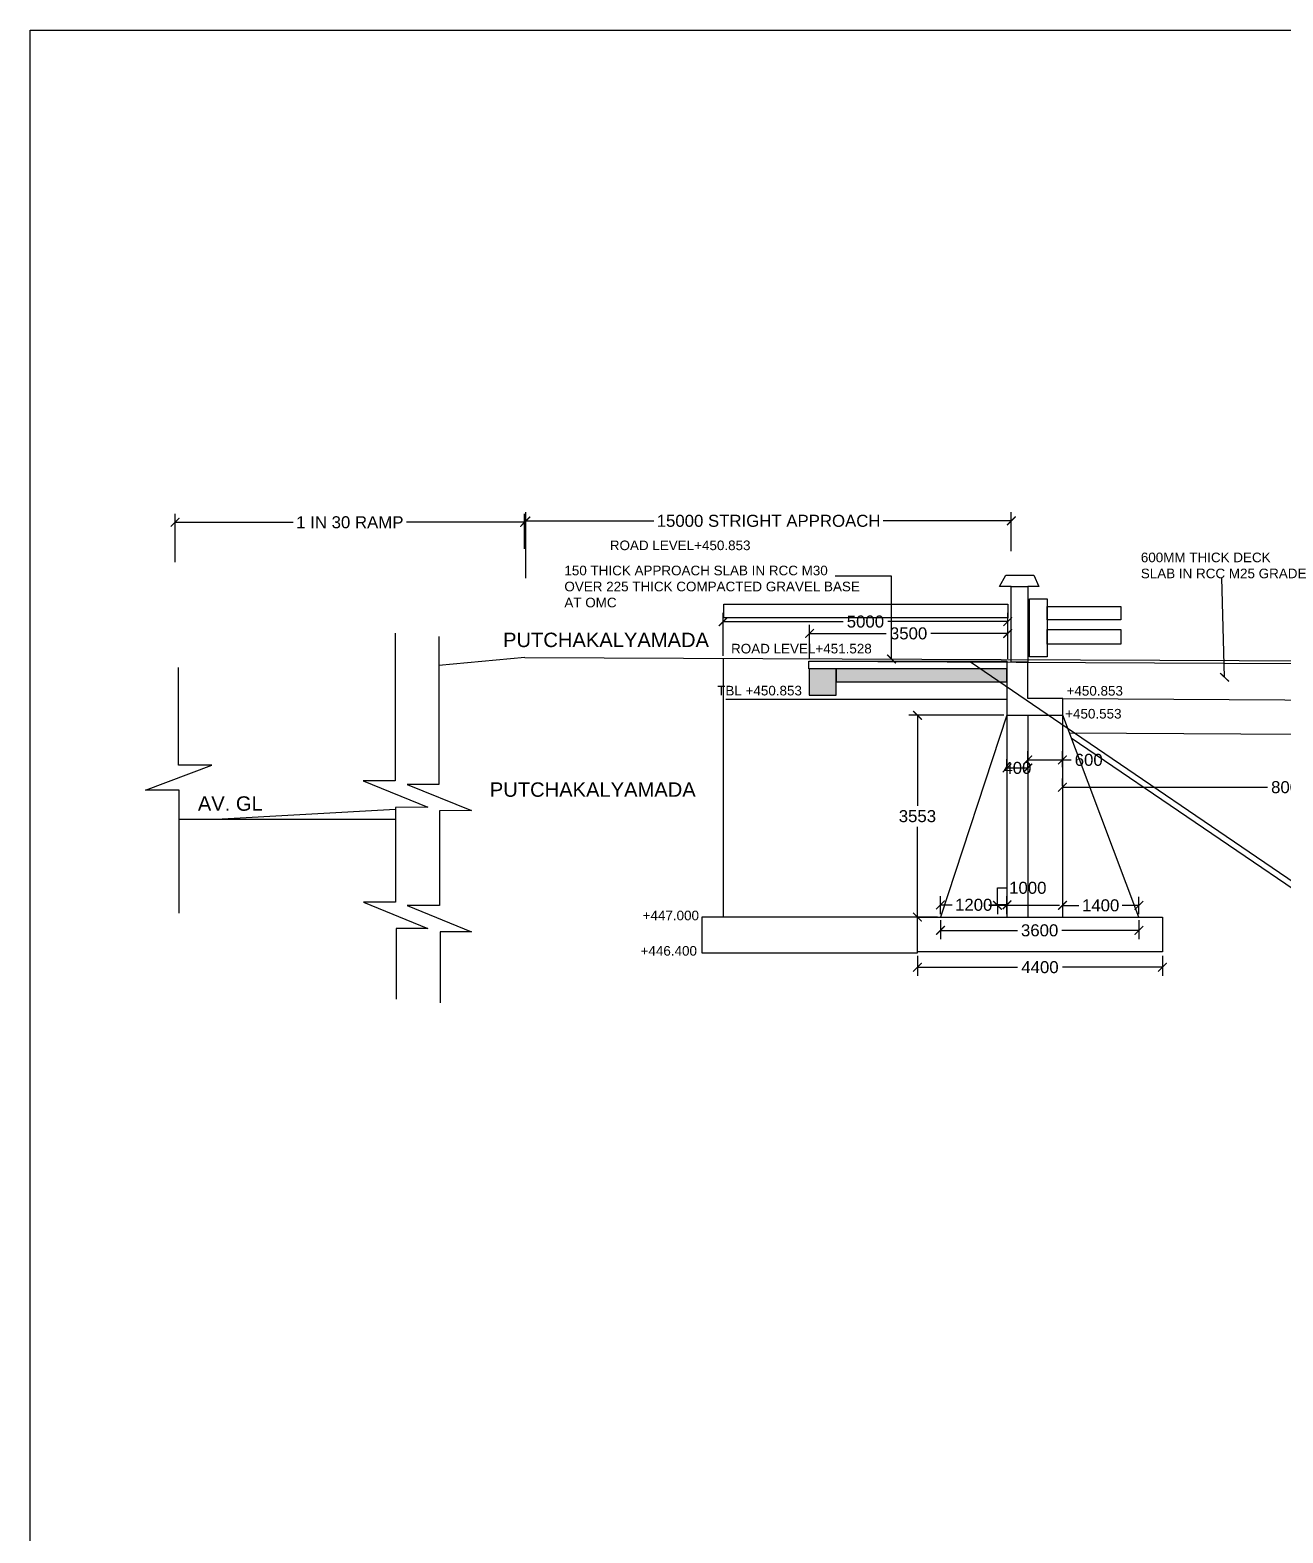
# Model space of a CAD drawing. Header units: inches. Extents: x 325 to 11487, y 381 to 10656.
# Drawn here: x 325.49 to 351.56, y 493.79 to 525.06 of the extents above; entities that cross this region are included whole.
import ezdxf

# ---------------------------------------------------------------- set-up
doc = ezdxf.new("R2010")
doc.units = ezdxf.units.IN
doc.header["$MEASUREMENT"] = 0
doc.linetypes.add('HIDDEN', pattern=[9.525, 6.35, -3.175])
doc.layers.add('DIMENSION', color=255, linetype='Continuous')
doc.layers.add('DRAWING', color=7, linetype='Continuous')
doc.styles.get("Standard").update_dxf_attribs({"font": 'arial.ttf'})
doc.dimstyles.new('dig', dxfattribs={"dimtxt": 0.3125, "dimasz": 0.18, "dimexe": 0.18, "dimexo": 0.0625, "dimgap": 0.09, "dimtad": 0, "dimtih": 1, "dimtoh": 1, "dimdec": 4, "dimzin": 0, "dimdsep": 46, "dimtxsty": 'Standard', "dimblk": 'ARCHTICK', "dimcen": 0.09, "dimadec": 0, "dimazin": 0, "dimtfac": 1, "dimtdec": 4, "dimtofl": 0, "dimtmove": 0, "dimatfit": 3, "dimldrblk": 'ARCHTICK', "dimfxl": 1, "dimtolj": 1, "dimtzin": 0, "dimarcsym": 0})

# ---------------------------------------------------------------- blocks, each defined once
blk = doc.blocks.new('_ArchTick')
at = {"color": 0, "linetype": 'ByBlock', "const_width": 0.15}
blk.add_lwpolyline([(-0.5, -0.5), (0.5, 0.5)], dxfattribs=at)
blk = doc.blocks.new('*D10')
at = {"layer": 'Defpoints', "color": 0, "linetype": 'HIDDEN', "transparency": 16777216}
for p in [(344.437, 506.601), (345.822, 506.857), (345.822, 506.601)]:
    blk.add_point(p, dxfattribs=at)
at = {"layer": 'DIMENSION', "color": 0, "linetype": 'HIDDEN', "lineweight": -2, "transparency": 16777216}
for p, q in [((344.437, 506.664), (344.437, 507.037)), ((345.822, 506.664), (345.822, 507.037)), ((344.437, 506.857), (344.678, 506.857)), ((345.822, 506.857), (345.58, 506.857))]:
    blk.add_line(p, q, dxfattribs=at)
at = {"layer": 'DIMENSION', "color": 0, "linetype": 'HIDDEN', "lineweight": -2, "transparency": 16777216, "xscale": 0.18, "yscale": 0.18, "zscale": 0.18, "rotation": 180}
blk.add_blockref('_ArchTick', (344.437, 506.857), dxfattribs=at)
at = {"layer": 'DIMENSION', "color": 0, "linetype": 'HIDDEN', "lineweight": -2, "transparency": 16777216, "xscale": 0.18, "yscale": 0.18, "zscale": 0.18}
blk.add_blockref('_ArchTick', (345.822, 506.857), dxfattribs=at)
at = {"layer": 'DIMENSION', "color": 0, "linetype": 'HIDDEN', "transparency": 16777216, "insert": (345.129, 506.857), "char_height": 0.25, "attachment_point": 5}
blk.add_mtext('\\A1;1200', dxfattribs=at)
blk = doc.blocks.new('*D11')
at = {"layer": 'Defpoints', "color": 0, "linetype": 'HIDDEN', "transparency": 16777216}
for p in [(346.976, 506.85), (348.566, 506.845), (348.566, 506.601)]:
    blk.add_point(p, dxfattribs=at)
at = {"layer": 'DIMENSION', "color": 0, "linetype": 'HIDDEN', "lineweight": -2, "transparency": 16777216}
for p, q in [((348.566, 506.664), (348.566, 507.025)), ((346.976, 506.845), (347.32, 506.845)), ((346.976, 506.788), (346.976, 506.665)), ((348.566, 506.845), (348.222, 506.845))]:
    blk.add_line(p, q, dxfattribs=at)
at = {"layer": 'DIMENSION', "color": 0, "linetype": 'HIDDEN', "lineweight": -2, "transparency": 16777216, "xscale": 0.18, "yscale": 0.18, "zscale": 0.18, "rotation": 180}
blk.add_blockref('_ArchTick', (346.976, 506.845), dxfattribs=at)
at = {"layer": 'DIMENSION', "color": 0, "linetype": 'HIDDEN', "lineweight": -2, "transparency": 16777216, "xscale": 0.18, "yscale": 0.18, "zscale": 0.18}
blk.add_blockref('_ArchTick', (348.566, 506.845), dxfattribs=at)
at = {"layer": 'DIMENSION', "color": 0, "linetype": 'HIDDEN', "transparency": 16777216, "insert": (347.771, 506.845), "char_height": 0.25, "attachment_point": 5}
blk.add_mtext('\\A1;1400', dxfattribs=at)
blk = doc.blocks.new('*D12')
at = {"layer": 'Defpoints', "color": 0, "linetype": 'HIDDEN', "transparency": 16777216}
for p in [(345.822, 509.645), (346.255, 509.705), (346.255, 509.645)]:
    blk.add_point(p, dxfattribs=at)
at = {"layer": 'DIMENSION', "color": 0, "linetype": 'HIDDEN', "lineweight": -2, "transparency": 16777216}
for p, q in [((345.822, 509.707), (345.822, 509.885)), ((346.255, 509.707), (346.255, 509.885)), ((345.822, 509.705), (346.255, 509.705))]:
    blk.add_line(p, q, dxfattribs=at)
at = {"layer": 'DIMENSION', "color": 0, "linetype": 'HIDDEN', "lineweight": -2, "transparency": 16777216, "xscale": 0.18, "yscale": 0.18, "zscale": 0.18, "rotation": 180}
blk.add_blockref('_ArchTick', (345.822, 509.705), dxfattribs=at)
at = {"layer": 'DIMENSION', "color": 0, "linetype": 'HIDDEN', "lineweight": -2, "transparency": 16777216, "xscale": 0.18, "yscale": 0.18, "zscale": 0.18}
blk.add_blockref('_ArchTick', (346.255, 509.705), dxfattribs=at)
at = {"layer": 'DIMENSION', "color": 0, "linetype": 'HIDDEN', "transparency": 16777216, "insert": (346.038, 509.705), "char_height": 0.25, "attachment_point": 5}
blk.add_mtext('\\A1;400', dxfattribs=at)
blk = doc.blocks.new('*D13')
at = {"layer": 'Defpoints', "color": 0, "linetype": 'HIDDEN', "transparency": 16777216}
for p in [(346.976, 509.873), (346.255, 509.705), (346.976, 509.661)]:
    blk.add_point(p, dxfattribs=at)
at = {"layer": 'DIMENSION', "color": 0, "linetype": 'HIDDEN', "lineweight": -2, "transparency": 16777216}
for p, q in [((346.255, 509.768), (346.255, 510.053)), ((346.976, 509.724), (346.976, 510.053)), ((346.255, 509.873), (346.976, 509.873)), ((346.976, 509.873), (347.156, 509.873))]:
    blk.add_line(p, q, dxfattribs=at)
at = {"layer": 'DIMENSION', "color": 0, "linetype": 'HIDDEN', "lineweight": -2, "transparency": 16777216, "xscale": 0.18, "yscale": 0.18, "zscale": 0.18, "rotation": 180}
blk.add_blockref('_ArchTick', (346.255, 509.873), dxfattribs=at)
at = {"layer": 'DIMENSION', "color": 0, "linetype": 'HIDDEN', "lineweight": -2, "transparency": 16777216, "xscale": 0.18, "yscale": 0.18, "zscale": 0.18}
blk.add_blockref('_ArchTick', (346.976, 509.873), dxfattribs=at)
at = {"layer": 'DIMENSION', "color": 0, "linetype": 'HIDDEN', "transparency": 16777216, "insert": (347.522, 509.873), "char_height": 0.25, "attachment_point": 5}
blk.add_mtext('\\A1;600', dxfattribs=at)
blk = doc.blocks.new('*D9')
at = {"layer": 'Defpoints', "color": 0, "linetype": 'HIDDEN', "transparency": 16777216}
for p in [(344.437, 506.601), (348.566, 506.601), (348.566, 506.325)]:
    blk.add_point(p, dxfattribs=at)
at = {"layer": 'DIMENSION', "color": 0, "linetype": 'HIDDEN', "lineweight": -2, "transparency": 16777216}
for p, q in [((344.437, 506.539), (344.437, 506.145)), ((344.437, 506.325), (346.039, 506.325)), ((348.566, 506.325), (346.964, 506.325)), ((348.566, 506.539), (348.566, 506.145))]:
    blk.add_line(p, q, dxfattribs=at)
at = {"layer": 'DIMENSION', "color": 0, "linetype": 'HIDDEN', "lineweight": -2, "transparency": 16777216, "xscale": 0.18, "yscale": 0.18, "zscale": 0.18, "rotation": 180}
blk.add_blockref('_ArchTick', (344.437, 506.325), dxfattribs=at)
at = {"layer": 'DIMENSION', "color": 0, "linetype": 'HIDDEN', "lineweight": -2, "transparency": 16777216, "xscale": 0.18, "yscale": 0.18, "zscale": 0.18}
blk.add_blockref('_ArchTick', (348.566, 506.325), dxfattribs=at)
at = {"layer": 'DIMENSION', "color": 0, "linetype": 'HIDDEN', "transparency": 16777216, "insert": (346.501, 506.325), "char_height": 0.25, "attachment_point": 5}
blk.add_mtext('\\A1;3600', dxfattribs=at)
blk = doc.blocks.new('*D46')
at = {"layer": 'Defpoints', "color": 0, "linetype": 'HIDDEN', "transparency": 16777216}
for p in [(345.624, 506.845), (345.822, 506.85), (346.976, 506.845)]:
    blk.add_point(p, dxfattribs=at)
at = {"layer": 'DIMENSION', "color": 0, "linetype": 'HIDDEN', "lineweight": -2, "transparency": 16777216}
for p, q in [((345.624, 506.85), (345.624, 507.21)), ((345.624, 507.21), (345.804, 507.21)), ((345.759, 506.85), (345.444, 506.85)), ((346.913, 506.845), (345.444, 506.845)), ((345.624, 506.845), (345.624, 506.665))]:
    blk.add_line(p, q, dxfattribs=at)
at = {"layer": 'DIMENSION', "color": 0, "linetype": 'HIDDEN', "lineweight": -2, "transparency": 16777216, "xscale": 0.18, "yscale": 0.18, "zscale": 0.18}
for p, rotation in [((345.624, 506.85), 270), ((345.624, 506.845), 90)]:
    blk.add_blockref('_ArchTick', p, dxfattribs=dict(at, rotation=rotation))
at = {"layer": 'DIMENSION', "color": 0, "linetype": 'HIDDEN', "transparency": 16777216, "insert": (346.255, 507.21), "char_height": 0.25, "attachment_point": 5}
blk.add_mtext('\\A1;1000', dxfattribs=at)
blk = doc.blocks.new('*D56')
at = {"layer": 'Defpoints', "color": 0, "linetype": 'HIDDEN', "transparency": 16777216}
for p in [(346.976, 509.304), (346.976, 509.261), (356.436, 509.261)]:
    blk.add_point(p, dxfattribs=at)
at = {"layer": 'DIMENSION', "color": 0, "linetype": 'HIDDEN', "lineweight": -2, "transparency": 16777216}
for p, q in [((346.976, 509.324), (346.976, 509.484)), ((356.436, 509.324), (356.436, 509.484)), ((346.976, 509.304), (351.243, 509.304)), ((356.436, 509.304), (352.169, 509.304))]:
    blk.add_line(p, q, dxfattribs=at)
at = {"layer": 'DIMENSION', "color": 0, "linetype": 'HIDDEN', "lineweight": -2, "transparency": 16777216, "xscale": 0.18, "yscale": 0.18, "zscale": 0.18, "rotation": 180}
blk.add_blockref('_ArchTick', (346.976, 509.304), dxfattribs=at)
at = {"layer": 'DIMENSION', "color": 0, "linetype": 'HIDDEN', "lineweight": -2, "transparency": 16777216, "xscale": 0.18, "yscale": 0.18, "zscale": 0.18}
blk.add_blockref('_ArchTick', (356.436, 509.304), dxfattribs=at)
at = {"layer": 'DIMENSION', "color": 0, "linetype": 'HIDDEN', "transparency": 16777216, "insert": (351.706, 509.304), "char_height": 0.25, "attachment_point": 5}
blk.add_mtext('\\A1;8000', dxfattribs=at)
blk = doc.blocks.new('*D64')
at = {"layer": 'Defpoints', "color": 0, "linetype": 'HIDDEN', "transparency": 16777216}
for p in [(345.836, 512.504), (341.712, 511.916), (345.836, 511.916)]:
    blk.add_point(p, dxfattribs=at)
at = {"layer": 'DIMENSION', "color": 0, "linetype": 'HIDDEN', "lineweight": -2, "transparency": 16777216}
for p, q in [((341.712, 511.978), (341.712, 512.684)), ((345.836, 511.978), (345.836, 512.684)), ((341.712, 512.504), (343.311, 512.504)), ((345.836, 512.504), (344.237, 512.504))]:
    blk.add_line(p, q, dxfattribs=at)
at = {"layer": 'DIMENSION', "color": 0, "linetype": 'HIDDEN', "lineweight": -2, "transparency": 16777216, "xscale": 0.18, "yscale": 0.18, "zscale": 0.18, "rotation": 180}
blk.add_blockref('_ArchTick', (341.712, 512.504), dxfattribs=at)
at = {"layer": 'DIMENSION', "color": 0, "linetype": 'HIDDEN', "lineweight": -2, "transparency": 16777216, "xscale": 0.18, "yscale": 0.18, "zscale": 0.18}
blk.add_blockref('_ArchTick', (345.836, 512.504), dxfattribs=at)
at = {"layer": 'DIMENSION', "color": 0, "linetype": 'HIDDEN', "transparency": 16777216, "insert": (343.774, 512.504), "char_height": 0.25, "attachment_point": 5}
blk.add_mtext('\\A1;3500', dxfattribs=at)
blk = doc.blocks.new('*D65')
at = {"layer": 'Defpoints', "color": 0, "linetype": 'HIDDEN', "transparency": 16777216}
for p in [(345.836, 512.75), (339.916, 511.975), (345.836, 511.916)]:
    blk.add_point(p, dxfattribs=at)
at = {"layer": 'DIMENSION', "color": 0, "linetype": 'HIDDEN', "lineweight": -2, "transparency": 16777216}
for p, q in [((339.916, 512.037), (339.916, 512.93)), ((345.836, 511.978), (345.836, 512.93)), ((339.916, 512.75), (342.413, 512.75)), ((345.836, 512.75), (343.339, 512.75))]:
    blk.add_line(p, q, dxfattribs=at)
at = {"layer": 'DIMENSION', "color": 0, "linetype": 'HIDDEN', "lineweight": -2, "transparency": 16777216, "xscale": 0.18, "yscale": 0.18, "zscale": 0.18, "rotation": 180}
blk.add_blockref('_ArchTick', (339.916, 512.75), dxfattribs=at)
at = {"layer": 'DIMENSION', "color": 0, "linetype": 'HIDDEN', "lineweight": -2, "transparency": 16777216, "xscale": 0.18, "yscale": 0.18, "zscale": 0.18}
blk.add_blockref('_ArchTick', (345.836, 512.75), dxfattribs=at)
at = {"layer": 'DIMENSION', "color": 0, "linetype": 'HIDDEN', "transparency": 16777216, "insert": (342.876, 512.75), "char_height": 0.25, "attachment_point": 5}
blk.add_mtext('\\A1;5000', dxfattribs=at)
blk = doc.blocks.new('*D66')
at = {"layer": 'Defpoints', "color": 0, "linetype": 'HIDDEN', "transparency": 16777216}
for p in [(345.822, 510.801), (343.958, 506.601), (344.437, 506.601)]:
    blk.add_point(p, dxfattribs=at)
at = {"layer": 'DIMENSION', "color": 0, "linetype": 'HIDDEN', "lineweight": -2, "transparency": 16777216}
for p, q in [((345.759, 510.801), (343.778, 510.801)), ((343.958, 510.801), (343.958, 508.919)), ((343.958, 506.601), (343.958, 508.483)), ((344.374, 506.601), (343.778, 506.601))]:
    blk.add_line(p, q, dxfattribs=at)
at = {"layer": 'DIMENSION', "color": 0, "linetype": 'HIDDEN', "lineweight": -2, "transparency": 16777216, "xscale": 0.18, "yscale": 0.18, "zscale": 0.18}
for p, rotation in [((343.958, 510.801), 90), ((343.958, 506.601), 270)]:
    blk.add_blockref('_ArchTick', p, dxfattribs=dict(at, rotation=rotation))
at = {"layer": 'DIMENSION', "color": 0, "linetype": 'HIDDEN', "transparency": 16777216, "insert": (343.958, 508.701), "char_height": 0.25, "attachment_point": 5}
blk.add_mtext('\\A1;3553', dxfattribs=at)
blk = doc.blocks.new('*D67')
at = {"layer": 'Defpoints', "color": 0, "linetype": 'HIDDEN', "transparency": 16777216}
for p in [(335.811, 514.846), (345.911, 514.155), (335.811, 513.589)]:
    blk.add_point(p, dxfattribs=at)
at = {"layer": 'DIMENSION', "color": 0, "linetype": 'HIDDEN', "lineweight": -2, "transparency": 16777216}
for p, q in [((335.811, 513.651), (335.811, 515.026)), ((335.811, 514.846), (338.475, 514.846)), ((345.911, 514.846), (343.247, 514.846)), ((345.911, 514.218), (345.911, 515.026))]:
    blk.add_line(p, q, dxfattribs=at)
at = {"layer": 'DIMENSION', "color": 0, "linetype": 'HIDDEN', "lineweight": -2, "transparency": 16777216, "xscale": 0.18, "yscale": 0.18, "zscale": 0.18, "rotation": 180}
blk.add_blockref('_ArchTick', (335.811, 514.846), dxfattribs=at)
at = {"layer": 'DIMENSION', "color": 0, "linetype": 'HIDDEN', "lineweight": -2, "transparency": 16777216, "xscale": 0.18, "yscale": 0.18, "zscale": 0.18}
blk.add_blockref('_ArchTick', (345.911, 514.846), dxfattribs=at)
at = {"layer": 'DIMENSION', "color": 0, "linetype": 'HIDDEN', "transparency": 16777216, "insert": (340.861, 514.846), "char_height": 0.25, "attachment_point": 5}
blk.add_mtext('\\A1;15000 STRIGHT APPROACH', dxfattribs=at)
blk = doc.blocks.new('*D70')
at = {"layer": 'Defpoints', "color": 0, "linetype": 'HIDDEN', "transparency": 16777216}
for p in [(328.51, 514.816), (335.784, 514.201), (328.51, 513.923)]:
    blk.add_point(p, dxfattribs=at)
at = {"layer": 'DIMENSION', "color": 0, "linetype": 'HIDDEN', "lineweight": -2, "transparency": 16777216}
for p, q in [((328.51, 513.986), (328.51, 514.996)), ((328.51, 514.816), (330.968, 514.816)), ((335.784, 514.816), (333.327, 514.816)), ((335.784, 514.264), (335.784, 514.996))]:
    blk.add_line(p, q, dxfattribs=at)
at = {"layer": 'DIMENSION', "color": 0, "linetype": 'HIDDEN', "lineweight": -2, "transparency": 16777216, "xscale": 0.18, "yscale": 0.18, "zscale": 0.18, "rotation": 180}
blk.add_blockref('_ArchTick', (328.51, 514.816), dxfattribs=at)
at = {"layer": 'DIMENSION', "color": 0, "linetype": 'HIDDEN', "lineweight": -2, "transparency": 16777216, "xscale": 0.18, "yscale": 0.18, "zscale": 0.18}
blk.add_blockref('_ArchTick', (335.784, 514.816), dxfattribs=at)
at = {"layer": 'DIMENSION', "color": 0, "linetype": 'HIDDEN', "transparency": 16777216, "insert": (332.147, 514.816), "char_height": 0.25, "attachment_point": 5}
blk.add_mtext('\\A1;1 IN 30 RAMP ', dxfattribs=at)
blk = doc.blocks.new('*D107')
at = {"layer": 'Defpoints', "color": 0, "linetype": 'HIDDEN', "transparency": 16777216}
for p in [(343.958, 505.859), (349.058, 505.859), (349.058, 505.559)]:
    blk.add_point(p, dxfattribs=at)
at = {"layer": 'DIMENSION', "color": 0, "linetype": 'HIDDEN', "lineweight": -2, "transparency": 16777216}
for p, q in [((343.958, 505.797), (343.958, 505.379)), ((349.058, 505.797), (349.058, 505.379)), ((343.958, 505.559), (346.04, 505.559)), ((349.058, 505.559), (346.976, 505.559))]:
    blk.add_line(p, q, dxfattribs=at)
at = {"layer": 'DIMENSION', "color": 0, "linetype": 'HIDDEN', "lineweight": -2, "transparency": 16777216, "xscale": 0.18, "yscale": 0.18, "zscale": 0.18, "rotation": 180}
blk.add_blockref('_ArchTick', (343.958, 505.559), dxfattribs=at)
at = {"layer": 'DIMENSION', "color": 0, "linetype": 'HIDDEN', "lineweight": -2, "transparency": 16777216, "xscale": 0.18, "yscale": 0.18, "zscale": 0.18}
blk.add_blockref('_ArchTick', (349.058, 505.559), dxfattribs=at)
at = {"layer": 'DIMENSION', "color": 0, "linetype": 'HIDDEN', "transparency": 16777216, "insert": (346.508, 505.559), "char_height": 0.25, "attachment_point": 5}
blk.add_mtext('\\A1;4400', dxfattribs=at)

msp = doc.modelspace()

# ---------------------------------------------------------------- hatches: boundary and pattern name
at = {"layer": 'DIMENSION', "linetype": 'HIDDEN'}
h = msp.add_hatch(dxfattribs=at)
h.set_pattern_fill('AR-CONC', color=256, scale=0.016612, style=0)
h.set_pattern_definition([(50, (-3558.73721, -2218.69197), (0.1191491726, -0.010424202), [0.0124587816, -0.1370465973]), (355, (-3558.7372, -2218.69197), (-0.0230489674, 0.1249519666), [0.0099670253, -0.109637278]), (100.4514, (-3558.72728, -2218.69284), (0.0961002937, 0.1145276888), [0.0105883347, -0.1164716857]), (46.1842, (-3558.7372, -2218.65874), (0.177286975, -0.0274955366), [0.0186881724, -0.205569896]), (96.6356, (-3558.72243, -2218.66103), (0.1552634466, 0.161817624), [0.0158825026, -0.1747075006]), (351.1842, (-3558.7372, -2218.65874), (0.15526332, 0.161817745), [0.014950538, -0.164455917]), (21, (-3558.72059, -2218.66705), (0.0991564611, -0.0668818776), [0.0124587816, -0.1370465973]), (326, (-3558.72059, -2218.66705), (0.0404188343, 0.1204598136), [0.0099670253, -0.109637278]), (71.4514, (-3558.71233, -2218.67262), (0.139575336, 0.0535778268), [0.0105883347, -0.1164716857]), (37.5, (-3558.737205, -2218.691967), (0.00201995975, 0.0552993575), [0, -0.1083083412, 0, -0.1112984487, 0, -0.1100525706]), (7.5, (-3558.737205, -2218.69197), (0.0437003454, 0.0655185249), [0, -0.0634567275, 0, -0.1058165848, 0, -0.0419445646]), (327.5, (-3558.77425, -2218.691967), (0.08867702843, -0.0037467496), [0, -0.0415292719, 0, -0.1295713284, 0, -0.1719311857]), (317.5, (-3558.79086, -2218.69197), (0.096877188, 0.0166291481), [0, -0.0539880535, 0, -0.0860486514, 0, -0.1220960594])])
h.paths.add_polyline_path([(345.82177, 511.76632), (342.26909, 511.76632), (342.26909, 511.49477), (345.82177, 511.49477)])
h.paths.add_polyline_path([(342.26909, 511.76632), (341.70298, 511.76632), (341.70298, 511.21888), (342.26909, 511.21888)])

# ---------------------------------------------------------------- linework, layer by layer
for p, q in [((333.0882, 512.51225), (333.0882, 509.43664)), ((334.00022, 512.43831), (334.00022, 509.3627)), ((345.82177, 511.13176), (339.97163, 511.13176)), ((345.82177, 510.80077), (345.82177, 506.60127)), ((346.25479, 510.80077), (346.25479, 506.60127)), ((346.9756, 510.80077), (346.9756, 506.60127)), ((333.0882, 509.43664), (332.42697, 509.43664)), ((332.42697, 509.43664), (333.7699, 508.89101)), ((334.00022, 509.3627), (333.33899, 509.3627)), ((333.33899, 509.3627), (334.68191, 508.81707)), ((333.7699, 508.89101), (333.09858, 508.8845)), ((333.09858, 508.8845), (333.09858, 506.91473)), ((334.68191, 508.81707), (334.01059, 508.81055)), ((334.01059, 508.81055), (334.01059, 506.84079)), ((333.09858, 506.91473), (332.42899, 506.91473)), ((332.42899, 506.91473), (333.76944, 506.36676)), ((334.01059, 506.84079), (333.34101, 506.84079)), ((333.34101, 506.84079), (334.68146, 506.29281)), ((333.76944, 506.36676), (333.11155, 506.36676)), ((333.11155, 506.36676), (333.11155, 504.89319)), ((334.68146, 506.29281), (334.02357, 506.29281)), ((334.02357, 506.29281), (334.02357, 504.81925))]:
    msp.add_line(p, q, dxfattribs=at)
for points in [[(345.91147, 513.47988), (345.66754, 513.47988), (345.79975, 513.71826), (346.38123, 513.71826), (346.48414, 513.47756), (346.25581, 513.47988)], [(339.93223, 513.11202), (345.83599, 513.11202), (345.83599, 512.8308), (339.93223, 512.8308)], [(339.93223, 512.8308), (339.93223, 513.11202), (339.93223, 513.11202)], [(335.78865, 512.00681), (334.00022, 511.83523)], [(339.91555, 511.97495), (339.91555, 506.60127)], [(345.06134, 511.91357), (347.22509, 510.4362)], [(345.82177, 511.90982), (345.82177, 510.80077), (346.9849, 510.80077), (346.9849, 511.15005), (346.25296, 511.15005), (346.25581, 511.90495)], [(328.59683, 506.68159), (328.59683, 509.24154), (327.8972, 509.24154), (329.27278, 509.76592), (328.58417, 509.76592), (328.58417, 511.79567)], [(345.82177, 510.80077), (344.4366, 506.60127), (348.56634, 506.60127), (346.9849, 510.80077)], [(329.36377, 508.64016), (333.09858, 508.84705)], [(328.59683, 508.64016), (333.09858, 508.64016)]]:
    msp.add_lwpolyline(points, dxfattribs=at)
for points in [[(345.91147, 513.47988), (346.25581, 513.47988), (346.25581, 511.90495), (345.91147, 511.90495)], [(346.28735, 513.22285), (346.65922, 513.22285), (346.65922, 512.01453), (346.28735, 512.01453)], [(346.65922, 513.06635), (348.19189, 513.06635), (348.19189, 512.78512), (346.65922, 512.78512)], [(346.65922, 512.58293), (348.19202, 512.58293), (348.19202, 512.28179), (346.65922, 512.28179)], [(341.69817, 511.93017), (345.82177, 511.93017), (345.82177, 511.76632), (341.69817, 511.76632)], [(342.26909, 511.76632), (341.70298, 511.76632), (341.70298, 511.21888), (342.26909, 511.21888)], [(345.82177, 511.76632), (342.26909, 511.76632), (342.26909, 511.49477), (345.82177, 511.49477)], [(343.95842, 506.60127), (339.47514, 506.60127), (339.47514, 505.85929), (343.95842, 505.85929)], [(343.95842, 506.60127), (349.05835, 506.60127), (349.05835, 505.87648), (343.95842, 505.87648)]]:
    msp.add_lwpolyline(points, close=True, dxfattribs=at)
at = {"layer": 'DIMENSION'}
for points in [[(335.78865, 512.00681), (383.68605, 511.80081)], [(341.69817, 511.93017), (383.42807, 511.72417)], [(346.9849, 511.15005), (378.16198, 510.96431)], [(347.12195, 510.43681), (378.02554, 510.2527)], [(347.22509, 510.4362), (355.45319, 504.83448), (369.51344, 504.83448), (377.84511, 510.25377)], [(347.15622, 510.33504), (355.41549, 504.71211), (369.54974, 504.71211), (377.91184, 510.15118)]]:
    msp.add_lwpolyline(points, dxfattribs=at)
at = {"layer": 'DRAWING', "ltscale": 0.02}
msp.add_lwpolyline([(325.49314, 525.05893), (421.55667, 525.05893), (421.55667, 455.4306), (325.49314, 455.4306)], close=True, dxfattribs=at)

# ---------------------------------------------------------------- texts
at = {"layer": 'DIMENSION', "linetype": 'HIDDEN', "attachment_point": 1}
for s, insert, char_height, width in [('ROAD LEVEL+450.853', (337.55742, 514.43721), 0.2, 2.9616403), ('600MM THICK DECK SLAB IN RCC M25 GRADE', (348.60676, 514.18583), 0.2, 3.4409757), ('150 THICK APPROACH SLAB IN RCC M30 OVER 225 THICK COMPACTED GRAVEL BASE AT OMC', (336.61205, 513.91404), 0.2, 6.1922503), ('PUTCHAKALYAMADA', (335.33573, 512.52015), 0.3, 6.2785334), ('ROAD LEVEL+451.528', (340.08047, 512.28827), 0.2, 2.9616403), ('TBL +450.853', (339.79199, 511.41446), 0.2, 1.8432168), ('+450.853', (347.06166, 511.41033), 0.2, 1.1624366), ('+450.553', (347.03241, 510.93346), 0.2, 1.247236), ('PUTCHAKALYAMADA', (335.05997, 509.40524), 0.3, 6.2785334), ('AV. GL', (328.98472, 509.11462), 0.3, 3.3020081), ('+447.000', (338.23999, 506.7357), 0.2, 1.1624366), ('+446.400', (338.19748, 505.99967), 0.2, 1.1624366)]:
    msp.add_mtext(s, dxfattribs=dict(at, insert=insert, char_height=char_height, width=width))

# ---------------------------------------------------------------- dimensions: what is measured, and where the dimension line sits
at = {"layer": 'DIMENSION', "linetype": 'HIDDEN'}
for base, p1, p2, text, picture, middle in [((328.51002, 514.81582), (335.78416, 514.20113), (328.51002, 513.92327), '1 IN 30 RAMP ', '*D70', (332.14709, 514.81582)), ((335.81055, 514.84628), (345.91147, 514.15549), (335.81055, 513.58857), '15000 STRIGHT APPROACH', '*D67', (340.86101, 514.84628)), ((345.83599, 512.74968), (339.91555, 511.97495), (345.83599, 511.91583), '5000', '*D65', (342.87577, 512.74968)), ((345.83599, 512.50414), (341.71238, 511.91583), (345.83599, 511.91583), '3500', '*D64', (343.77418, 512.50414)), ((346.9756, 509.87327), (346.25479, 509.70522), (346.9756, 509.66126), '600', '*D13', (347.52204, 509.87327)), ((346.9756, 509.30431), (356.43603, 509.26103), (346.9756, 509.26103), '8000', '*D56', (351.70582, 509.30431)), ((345.82177, 506.85663), (344.4366, 506.60127), (345.82177, 506.60127), '1200', '*D10', (345.12919, 506.85663)), ((348.56634, 506.84509), (346.9756, 506.85001), (348.56634, 506.60127), '1400', '*D11', (347.77097, 506.84509)), ((348.56634, 506.32453), (344.4366, 506.60127), (348.56634, 506.60127), '3600', '*D9', (346.50147, 506.32453)), ((349.05835, 505.55921), (343.95842, 505.85929), (349.05835, 505.85929), '4400', '*D107', (346.50839, 505.55921))]:
    dim = msp.add_linear_dim(base=base, p1=p1, p2=p2, text=text, dimstyle='dig', override={"dimtxt": 0.25}, dxfattribs=at)
    dim.commit()
    dim.dimension.update_dxf_attribs({"geometry": picture, "text_midpoint": middle})
dim = msp.add_linear_dim(base=(343.95842, 506.60127), p1=(345.82177, 510.80077), p2=(344.4366, 506.60127), angle=90, text='3553', dimstyle='dig', override={"dimtxt": 0.25}, dxfattribs=at)
dim.commit()
dim.dimension.update_dxf_attribs({"geometry": '*D66', "text_midpoint": (343.95842, 508.70102)})
dim = msp.add_linear_dim(base=(346.25479, 509.70522), p1=(345.82177, 509.64452), p2=(346.25479, 509.64452), text='400', dimstyle='dig', override={"dimtxt": 0.25}, dxfattribs=at)
dim.commit()
dim.dimension.update_dxf_attribs({"geometry": '*D12', "text_midpoint": (346.03828, 509.70522), "dimtype": 160})
dim = msp.add_linear_dim(base=(345.62369, 506.84509), p1=(345.82177, 506.8502), p2=(346.9756, 506.84509), angle=90, text='1000', dimstyle='dig', override={"dimtxt": 0.25}, dxfattribs=at)
dim.commit()
dim.dimension.update_dxf_attribs({"geometry": '*D46', "text_midpoint": (346.25479, 507.2102), "dimtype": 160})

# ---------------------------------------------------------------- leaders
for points in [[(343.41766, 511.974), (343.41762, 513.69353), (342.24869, 513.69353)], [(350.34867, 511.59229), (350.29356, 513.66151)]]:
    msp.add_leader(points, dimstyle='dig', override={"dimtxt": 0.25}, dxfattribs=at)

doc.saveas('drawing.dxf')
